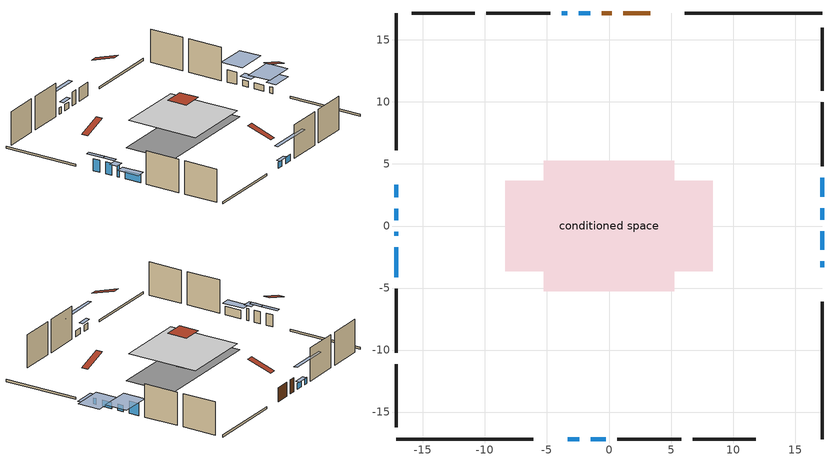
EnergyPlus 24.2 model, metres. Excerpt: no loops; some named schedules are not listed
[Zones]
conditioned space
 floor outside (Floor1 construction): -0.66,-0.66 -0.66,0.66 0.66,0.66 0.66,-0.66 z0
 floor adiabatic (AdiabaticFloorConstruction): -5.28,-5.28 -5.28,5.28 5.28,5.28 5.28,-5.28 z2.44
 floor foundation (Slab1 construction): -8.38,-3.66 -8.38,3.66 8.38,3.66 8.38,-3.66 z0
 wall outside (RimJoist1 construction): 17.18,17.18 6.12,17.18 / -17.18,-17.18 -6.12,-17.18 / -17.18,17.18 -17.18,6.12 / 17.18,-17.18 17.18,-6.12 z0:0.3
 wall outside (AdiabaticWallConstruction 1): 3.32,17.18 1.16,17.18 / 0.23,17.18 -0.59,17.18 z0:2.03
 wall outside (AdiabaticWallConstruction): 17.18,-3.32 17.18,-2.86 / 17.18,-1.93 17.18,-0.4 / -1.52,17.18 -2.44,17.18 / -3.32,-17.18 -2.4,-17.18 / -3.36,17.18 -3.82,17.18 / 17.18,0.52 17.18,1.44 / -1.47,-17.18 -0.25,-17.18 z0:0.92; -17.18,3.32 -17.18,2.3 / -17.18,1.37 -17.18,0.46 / -17.18,-0.47 -17.18,-0.78 / 17.18,2.37 17.18,3.89 z0:1.78; -17.18,-1.71 -17.18,-4.15 z0:1.22
 wall outside (Wall1 construction): -4.75,17.18 -9.91,17.18 / 0.68,-17.18 5.83,-17.18 / -17.18,-5.07 -17.18,-10.23 / 17.18,4.82 17.18,9.98 z0:4.88
 wall outside (Wall2 construction): -10.83,17.18 -15.92,17.18 / 6.76,-17.18 11.85,-17.18 / -17.18,-11.16 -17.18,-16.25 / 17.18,10.91 17.18,15.99 z0:4.88
 window (WindowConstruction 7): 17.18,-3.32 17.18,-2.86 z0:0.91
 window (WindowConstruction 11): -17.18,3.32 -17.18,2.3 z0:1.78
 window (WindowConstruction 3): 17.18,-1.93 17.18,-0.4 z0:0.91
 window (WindowConstruction 4): -17.18,1.37 -17.18,0.46 z0:1.78
 window (WindowConstruction 5): -1.52,17.18 -2.43,17.18 z0:0.91
 window (WindowConstruction 6): -3.32,-17.18 -2.4,-17.18 z0:0.91
 window (WindowConstruction 8): -17.18,-0.47 -17.18,-0.78 z0:1.78
 window (WindowConstruction 9): -3.36,17.18 -3.82,17.18 z0:0.91
 window (WindowConstruction): 17.18,0.52 17.18,1.44 z0:0.91
 window (WindowConstruction 1): -17.18,-1.71 -17.18,-4.14 z0:1.22
 window (WindowConstruction 2): -1.47,-17.18 -0.25,-17.18 z0:0.91
 window (WindowConstruction 10): 17.18,2.37 17.18,3.89 z0:1.78
 door (Door): 3.32,17.18 1.16,17.18 z0:2.03
 door (Door 1): 0.23,17.18 -0.59,17.18 z0:2.03
 ceiling adiabatic (AdiabaticFloorConstruction): 5.28,-5.28 5.28,5.28 -5.28,5.28 -5.28,-5.28 z2.44
 roof outside (Roof1 construction): -1.49,1.49 -1.49,-1.49 1.49,-1.49 1.49,1.49 z4.88
 roof outside (Roof2 construction): 4.24,17.18,4.88 4.24,13.57,6.08 5.2,13.57,6.08 5.2,17.18,4.88; -4.24,-17.18,4.88 -4.24,-13.57,6.08 -5.2,-13.57,6.08 -5.2,-17.18,4.88; -17.18,4.24,4.88 -13.57,4.24,6.08 -13.57,5.2,6.08 -17.18,5.2,4.88; 17.18,-4.24,4.88 13.57,-4.24,6.08 13.57,-5.2,6.08 17.18,-5.2,4.88
shading: 17.18,-2.33 17.18,-3.85 20.23,-3.85 20.23,-2.33 z1.44; -17.18,1.54 -17.18,4.07 -17.71,4.07 -17.71,1.54 z2.54; 17.18,0.51 17.18,-2.84 21.75,-2.84 21.75,0.51 z1.83; -17.18,-0.3 -17.18,2.13 -17.71,2.13 -17.71,-0.3 z2.54; -2.83,17.18 -1.12,17.18 -1.12,17.71 -2.83,17.71 z1.31; -2,-17.18 -3.71,-17.18 -3.71,-17.71 -2,-17.71 z1.31; -17.18,-1.18 -17.18,-0.07 -18.4,-0.07 -18.4,-1.18 z2.18; -6.56,17.18 -0.62,17.18 -0.62,17.71 -6.56,17.71 z3.65; 17.18,1.84 17.18,0.12 18.4,0.12 18.4,1.84 z1.31; -17.18,-4.54 -17.18,-1.31 -18.4,-1.31 -18.4,-4.54 z1.62; 2.49,-17.18 -4.21,-17.18 -4.21,-17.71 2.49,-17.71 z3.65; 17.18,4.8 17.18,1.46 21.75,1.46 21.75,4.8 z2.69
[Building]
Building 1: Terrain=Suburbs
[Site:Location]
Vancouver Intl AP_BC: Latitude {deg}=49.19; Longitude {deg}=-123.18; Time Zone {hr}=-8; Elevation {m}=4; Keep Site Location Information=Yes
[Site:GroundTemperature:Shallow]
8.06451, 6.96315, 6.87495, 7.3976, 9.49575, 11.5841, 13.3946, 14.5416, 14.639, 13.7062, 11.9418, 9.91751
[Site:WaterMainsTemperature]
Calculation Method=Schedule; Temperature Schedule=mains temperature schedule
[Material] Roughness=Rough; Thermal Absorptance=0.9
Name | Thickness {m} | Conductivity {W/m-K} | Density {kg/m3} | Specific Heat {J/kg-K} | Solar Absorptance | Visible Absorptance
asphalt or fiberglass shingles | 0.00635 | 0.162714 | 1121.4 | 1465.45 | 0.4 | 0.4
concrete 4.0 in. | 0.1016 | 1.803125 | 2242.8 | 837.4 | 0.7 | 0.7
door material | 0.04445 | 0.053851 | 512.64 | 1214.23 | 0.7 | 0.7
floor covering | 0.0127 | 0.0433444 | 54.468 | 1339.84 | 0.6 | 0.6
floor rigid ins | 0.051816 | 0.029427 | 32.04 | 1214.23 | 0.7 | 0.7
floor rigid ins 1; wall rigid ins | 0.512978 | 0.029427 | 32.04 | 1214.23 | 0.7 | 0.7
floor stud and cavity | 0.1397 | 0.430721 | 92.3553 | 1139.71 | 0.7 | 0.7
floor stud and cavity 1 | 0.1397 | 1.75129 | 37.0049 | 1207.88 | 0.7 | 0.7
furniture material conditioned space 1 | 0.1524 | 0.115458 | 640.8 | 1214.23 | 0.6 | 0.6
gypsum board | 0.0127 | 0.160291 | 801 | 837.4 | 0.6 | 0.6
osb sheathing 0.5 in. | 0.0127 | 0.115458 | 512.64 | 1214.23 | 0.7 | 0.7
osb sheathing 0.75 in. | 0.01905 | 0.115458 | 512.64 | 1214.23 | 0.7 | 0.7
osb sheathing 2.0 in. | 0.0508 | 0.115458 | 512.64 | 1214.23 | 0.7 | 0.7
rim joist stud and cavity | 0.0508 | 0.0306075 | 125.044 | 1163.47 | 0.6 | 0.6
roof stud and cavity | 0.2032 | 0.129672 | 78.34581 | 1123.46 | 0.7 | 0.7
roof stud and cavity 1 | 0.2032 | 0.123583 | 78.34581 | 1123.46 | 0.7 | 0.7
wall stud and cavity | 0.1397 | 0.0988026 | 139.0536 | 1170.24 | 0.7 | 0.7
wall stud and cavity 1 | 0.1397 | 0.0985572 | 139.0536 | 1170.24 | 0.7 | 0.7
wall stud and cavity 2 | 0.0889 | 0.380278 | 52.3479 | 1209.89 | 0.7 | 0.7
wall stud and cavity 3 | 0.0889 | 0.391764 | 83.0341 | 1211.67 | 0.7 | 0.7
wood siding | 0.0254 | 0.102417 | 544.68 | 1172.36 | 0.4 | 0.4
wood siding 1; wood siding 2; wood siding 3 | 0.0254 | 0.102417 | 544.68 | 1172.36 | 0.7 | 0.7
[WindowMaterial:SimpleGlazingSystem]
Name | U-Factor {W/m2-K} | Solar Heat Gain Coefficient
WindowMaterial | 1.92882 | 0.59
WindowMaterial 1 | 1.88964 | 0.62
WindowMaterial 2 | 1.90951 | 0.61
WindowMaterial 3 | 1.89872 | 0.62
WindowMaterial 4 | 1.89191 | 0.62
WindowMaterial 5 | 2.748152 | 0.58
WindowMaterial 6 | 2.6363 | 0.35
WindowMaterial 7 | 2.787898 | 0.69
WindowMaterial 8 | 2.78165 | 0.67
[Construction]
AdiabaticFloorConstruction: floor stud and cavity 1, floor rigid ins 1, osb sheathing 0.75 in., floor covering
AdiabaticWallConstruction: wood siding 2, wall rigid ins, wall stud and cavity 2, gypsum board
AdiabaticWallConstruction 1: wood siding 3, wall rigid ins, wall stud and cavity 2, gypsum board
Door; Door 1: door material
Floor1 construction: floor stud and cavity, floor rigid ins, osb sheathing 0.75 in., floor covering
furniture construction conditioned space 1: furniture material conditioned space 1
PartitionWallConstruction: gypsum board, wall stud and cavity 3, gypsum board
RimJoist1 construction: wood siding 1, osb sheathing 2.0 in., rim joist stud and cavity
Roof1 construction: asphalt or fiberglass shingles, osb sheathing 0.75 in., roof stud and cavity, gypsum board
Roof2 construction: asphalt or fiberglass shingles, osb sheathing 0.75 in., roof stud and cavity 1, gypsum board
Slab1 construction: concrete 4.0 in.
Wall1 construction: wood siding, osb sheathing 0.5 in., wall stud and cavity, gypsum board
Wall2 construction: wood siding, osb sheathing 0.5 in., wall stud and cavity 1, gypsum board
WindowConstruction; WindowConstruction 5; WindowConstruction 6: WindowMaterial
WindowConstruction 1: WindowMaterial 1
WindowConstruction 10: WindowMaterial 7
WindowConstruction 11: WindowMaterial 8
WindowConstruction 2: WindowMaterial 2
WindowConstruction 3: WindowMaterial 3
WindowConstruction 4: WindowMaterial 4
WindowConstruction 7; WindowConstruction 9: WindowMaterial 5
WindowConstruction 8: WindowMaterial 6
[Zone]
conditioned space: Multiplier=1; Volume {m3}=660.5; Part of Total Floor Area=Yes
[Space]
conditioned space 1: Zone=conditioned space; Volume {m3}=660.5
[SurfaceProperty:ExposedFoundationPerimeter]
Slab1: Exposed Perimeter Calculation Method=TotalExposedPerimeter; Total Exposed Perimeter {m}=48.158
[InternalMass] Zone or ZoneList=conditioned space; Space or SpaceList=conditioned space 1
Name | Construction | Surface Area {m2}
furniture mass conditioned space 1 | furniture construction conditioned space 1 | 94.3482
partition wall mass | PartitionWallConstruction | 235.87
[Lights]
interior lighting: Zone or ZoneList or Space or SpaceList=conditioned space 1; Schedule=interior lighting schedule; Design Level Calculation Method=LightingLevel; Lighting Level {W}=343.2; Return Air Fraction=0; Fraction Radiant=0.6; Fraction Visible=0.2; Fraction Replaceable=1
[People]
occupants: Zone or ZoneList or Space or SpaceList=conditioned space 1; Number of People Schedule=occupants schedule; Number of People Calculation Method=People; Number of People=3; Fraction Radiant=0.314171; Sensible Heat Fraction=0.56303; Activity Level Schedule=occupants activity schedule; Carbon Dioxide Generation Rate {m3/s-W}=0; Enable ASHRAE 55 Comfort Warnings=No; Mean Radiant Temperature Calculation Type=EnclosureAveraged
[ElectricEquipment] Zone or ZoneList or Space or SpaceList=conditioned space 1; Design Level Calculation Method=EquipmentLevel
Name | Schedule | Design Level {W} | Fraction Latent | Fraction Radiant | Fraction Lost
clothes dryer | clothes dryer schedule | 140.772 | 0.015 | 0.081 | 0.85
clothes washer | clothes washer schedule | 32.1985 | 0.03 | 0.162 | 0.7
cooking range | cooking range schedule | 215.147 | 0.08 | 0.432 | 0.2
dishwasher | dishwasher schedule | 66.8632 | 0.3 | 0.18 | 0.4
fridge | fridge schedule | 72.9452 | 0 | 0.6 | 0
mech vent bath fan 0 | mech vent bath fan 0 schedule | 100.4 | 0 | 0 | 1
mech vent bath fan 1 | mech vent bath fan 1 schedule | 100.4 | 0 | 0 | 1
mech vent house fan | mech vent house fan schedule | 0 | 0 | 0 | 1
mech vent house fan cfis | mech vent house fan cfis schedule | 0 | 0 | 0 | 0
mech vent range fan 0 | mech vent range fan 0 schedule | 57 | 0 | 0 | 1
misc plug loads | misc plug loads schedule | 494.7 | 0.045 | 0.513 | 0.1
whole house fan | Always On Discrete | 0 | 0 | 0 | 1
[OtherEquipment] Zone or ZoneList or Space or SpaceList=conditioned space 1; Design Level Calculation Method=EquipmentLevel
Name | Fuel Type | Schedule | Design Level {W} | Fraction Latent | Fraction Radiant | Fraction Lost
clothes dryer 1 | Electricity | clothes dryer schedule | 0 | 0.015 | 0.081 | 0.85
cooking range 1 | Electricity | cooking range schedule | 0 | 0.08 | 0.432 | 0.2
general water use latent | None | general water use schedule | 62.594 | 1 | 0 | 0
general water use sensible | None | general water use schedule | -61.6891 | 0 | 0.6 | 0
mech vent house fan latent load | None | Always On Discrete | 0 | 1 | 0 | 0
mech vent house fan sensible load | None | Always On Discrete | 0 | 0 | 0 | 0
water heater energy adjustment1; water heater energy adjustment2 | NaturalGas | Always On Discrete | 0.01 | 0 | 0 | 1
[ZoneInfiltration:DesignFlowRate] Zone or ZoneList or Space or SpaceList=conditioned space 1; Schedule=Always On Discrete; Design Flow Rate Calculation Method=Flow/Zone; Design Flow Rate {m3/s}=0
infil flow; natural vent flow; whole house fan flow
[AvailabilityManager:Scheduled]
furnace airloop Availability Manager: Schedule=Always On Discrete
[Foundation:Kiva]
Foundation Kiva 1: Initial Indoor Air Temperature {C}=21; Wall Height Above Grade {m}=0.1016; Wall Depth Below Slab {m}=0.2032
[Foundation:Kiva:Settings]
Soil Conductivity {W/m-K}=0.849921; Soil Density {kg/m3}=1842.3; Soil Specific Heat {J/kg-K}=418.7; Ground Solar Absorptivity=0.9; Ground Thermal Absorptivity=0.9; Ground Surface Roughness {m}=0.03; Far-Field Width {m}=40; Deep-Ground Boundary Condition=ZeroFlux; Deep-Ground Depth {m}=40; Minimum Cell Dimension {m}=0.2; Maximum Cell Growth Coefficient=3; Simulation Timestep=Timestep
[Exterior:Lights]
exterior lighting: Schedule=exterior lighting schedule; Design Level {W}=75.6
[EnergyManagementSystem:GlobalVariable]
furnace_airloop_Fan_RTF
infil_program_Qfan
infil_program_Qinf
natural_vent_program_Qnv
natural_vent_program_Qwhf
[EnergyManagementSystem:Sensor]
Name | Output:Variable or Output:Meter Index Key | Output:Variable or Output:Meter
airflow_gain | infil flow | Infiltration Sensible Heat Gain Energy
airflow_gain_1 | natural vent flow | Infiltration Sensible Heat Gain Energy
airflow_gain_2 | whole house fan flow | Infiltration Sensible Heat Gain Energy
airflow_loss | infil flow | Infiltration Sensible Heat Loss Energy
airflow_loss_1 | natural vent flow | Infiltration Sensible Heat Loss Energy
airflow_loss_2 | whole house fan flow | Infiltration Sensible Heat Loss Energy
clg_load_cond |  | Cooling:EnergyTransfer:Zone:CONDITIONED SPACE
clg_sp_s; clg_sp_s_1 | cooling setpoint | Schedule Value
clothes_dryer_exhaust_0_sch_s | clothes dryer exhaust 0 schedule | Schedule Value
cool_season | cooling season schedule | Schedule Value
htg_load_cond |  | Heating:EnergyTransfer:Zone:CONDITIONED SPACE
htg_sp_s; htg_sp_s_1 | heating setpoint | Schedule Value
ig_ee_conv | clothes dryer | Electric Equipment Convective Heating Energy
ig_ee_conv_2 | cooking range | Electric Equipment Convective Heating Energy
ig_ee_conv_4 | fridge | Electric Equipment Convective Heating Energy
ig_ee_conv_5 | misc plug loads | Electric Equipment Convective Heating Energy
ig_ee_conv_6 | whole house fan | Electric Equipment Convective Heating Energy
ig_ee_rad | clothes dryer | Electric Equipment Radiant Heating Energy
ig_ee_rad_2 | cooking range | Electric Equipment Radiant Heating Energy
ig_ee_rad_4 | fridge | Electric Equipment Radiant Heating Energy
ig_ee_rad_5 | misc plug loads | Electric Equipment Radiant Heating Energy
ig_ee_rad_6 | whole house fan | Electric Equipment Radiant Heating Energy
ig_lgt_conv | interior lighting | Lights Convective Heating Energy
ig_lgt_rad | interior lighting | Lights Radiant Heating Energy
ig_lgt_vis | interior lighting | Lights Visible Radiation Heating Energy
ig_oe_conv | clothes dryer 1 | Other Equipment Convective Heating Energy
ig_oe_conv_1 | cooking range 1 | Other Equipment Convective Heating Energy
ig_oe_conv_2 | general water use latent | Other Equipment Convective Heating Energy
ig_oe_conv_3 | general water use sensible | Other Equipment Convective Heating Energy
ig_oe_conv_4 | water heater energy adjustment1 | Other Equipment Convective Heating Energy
ig_oe_conv_5 | water heater energy adjustment2 | Other Equipment Convective Heating Energy
ig_oe_rad | clothes dryer 1 | Other Equipment Radiant Heating Energy
ig_oe_rad_1 | cooking range 1 | Other Equipment Radiant Heating Energy
ig_oe_rad_2 | general water use latent | Other Equipment Radiant Heating Energy
ig_oe_rad_3 | general water use sensible | Other Equipment Radiant Heating Energy
ig_oe_rad_4 | water heater energy adjustment1 | Other Equipment Radiant Heating Energy
ig_oe_rad_5 | water heater energy adjustment2 | Other Equipment Radiant Heating Energy
ig_ppl_conv | occupants | People Convective Heating Energy
ig_ppl_rad | occupants | People Radiant Heating Energy
im_conv | furniture mass conditioned space 1 | Surface Inside Face Convection Heat Gain Energy
im_conv_1 | partition wall mass | Surface Inside Face Convection Heat Gain Energy
im_ig | furniture mass conditioned space 1 | Surface Inside Face Internal Gains Radiation Heat Gain Energy
im_ig_1 | partition wall mass | Surface Inside Face Internal Gains Radiation Heat Gain Energy
im_lgt | furniture mass conditioned space 1 | Surface Inside Face Lights Radiation Heat Gain Energy
im_lgt_1 | partition wall mass | Surface Inside Face Lights Radiation Heat Gain Energy
im_sol | furniture mass conditioned space 1 | Surface Inside Face Solar Radiation Heat Gain Energy
im_sol_1 | partition wall mass | Surface Inside Face Solar Radiation Heat Gain Energy
im_surf | furniture mass conditioned space 1 | Surface Inside Face Net Surface Thermal Radiation Heat Gain Energy
im_surf_1 | partition wall mass | Surface Inside Face Net Surface Thermal Radiation Heat Gain Energy
mech_vent_bath_fan_0_sch_s | mech vent bath fan 0 schedule | Schedule Value
mech_vent_bath_fan_1_sch_s | mech vent bath fan 1 schedule | Schedule Value
mech_vent_range_fan_0_sch_s | mech vent range fan 0 schedule | Schedule Value
mv_conv | mech vent bath fan 0 | Electric Equipment Convective Heating Energy
mv_conv_1 | mech vent bath fan 1 | Electric Equipment Convective Heating Energy
mv_conv_2 | mech vent house fan | Electric Equipment Convective Heating Energy
mv_conv_3 | mech vent house fan cfis | Electric Equipment Convective Heating Energy
mv_conv_4 | mech vent range fan 0 | Electric Equipment Convective Heating Energy
mv_conv_5 | mech vent house fan latent load | Other Equipment Convective Heating Energy
mv_conv_6 | mech vent house fan sensible load | Other Equipment Convective Heating Energy
mv_rad | mech vent bath fan 0 | Electric Equipment Radiant Heating Energy
mv_rad_1 | mech vent bath fan 1 | Electric Equipment Radiant Heating Energy
mv_rad_2 | mech vent house fan | Electric Equipment Radiant Heating Energy
mv_rad_3 | mech vent house fan cfis | Electric Equipment Radiant Heating Energy
mv_rad_4 | mech vent range fan 0 | Electric Equipment Radiant Heating Energy
mv_rad_5 | mech vent house fan latent load | Other Equipment Radiant Heating Energy
mv_rad_6 | mech vent house fan sensible load | Other Equipment Radiant Heating Energy
natural_vent_s | natural vent schedule | Schedule Value
out_pb_s |  | Site Outdoor Air Barometric Pressure
out_wt_s |  | Site Outdoor Air Humidity Ratio
site_vw_s |  | Site Wind Speed
ss_back_out | Window1 | Surface Window Shortwave from Zone Back Out Window Heat Transfer Rate
ss_back_out_1 | Window10 | Surface Window Shortwave from Zone Back Out Window Heat Transfer Rate
ss_back_out_10 | Window8 | Surface Window Shortwave from Zone Back Out Window Heat Transfer Rate
ss_back_out_11 | Window9 | Surface Window Shortwave from Zone Back Out Window Heat Transfer Rate
ss_back_out_2 | Window11 | Surface Window Shortwave from Zone Back Out Window Heat Transfer Rate
ss_back_out_3 | Window12 | Surface Window Shortwave from Zone Back Out Window Heat Transfer Rate
ss_back_out_4 | Window13 | Surface Window Shortwave from Zone Back Out Window Heat Transfer Rate
ss_back_out_5 | Window14 | Surface Window Shortwave from Zone Back Out Window Heat Transfer Rate
ss_back_out_6 | Window2 | Surface Window Shortwave from Zone Back Out Window Heat Transfer Rate
ss_back_out_7 | Window4 | Surface Window Shortwave from Zone Back Out Window Heat Transfer Rate
ss_back_out_8 | Window5 | Surface Window Shortwave from Zone Back Out Window Heat Transfer Rate
ss_back_out_9 | Window6 | Surface Window Shortwave from Zone Back Out Window Heat Transfer Rate
ss_conv | Door1 | Surface Inside Face Convection Heat Gain Energy
ss_conv_1 | Door4 | Surface Inside Face Convection Heat Gain Energy
ss_conv_10 | Window5 | Surface Inside Face Convection Heat Gain Energy
ss_conv_11 | Window6 | Surface Inside Face Convection Heat Gain Energy
ss_conv_12 | Window8 | Surface Inside Face Convection Heat Gain Energy
ss_conv_13 | Window9 | Surface Inside Face Convection Heat Gain Energy
ss_conv_2 | Window1 | Surface Inside Face Convection Heat Gain Energy
ss_conv_3 | Window10 | Surface Inside Face Convection Heat Gain Energy
ss_conv_4 | Window11 | Surface Inside Face Convection Heat Gain Energy
ss_conv_5 | Window12 | Surface Inside Face Convection Heat Gain Energy
ss_conv_6 | Window13 | Surface Inside Face Convection Heat Gain Energy
ss_conv_7 | Window14 | Surface Inside Face Convection Heat Gain Energy
ss_conv_8 | Window2 | Surface Inside Face Convection Heat Gain Energy
ss_conv_9 | Window4 | Surface Inside Face Convection Heat Gain Energy
ss_ig | Door1 | Surface Inside Face Internal Gains Radiation Heat Gain Energy
ss_ig_1 | Door4 | Surface Inside Face Internal Gains Radiation Heat Gain Energy
ss_ig_10 | Window5 | Surface Inside Face Internal Gains Radiation Heat Gain Energy
ss_ig_11 | Window6 | Surface Inside Face Internal Gains Radiation Heat Gain Energy
ss_ig_12 | Window8 | Surface Inside Face Internal Gains Radiation Heat Gain Energy
ss_ig_13 | Window9 | Surface Inside Face Internal Gains Radiation Heat Gain Energy
ss_ig_2 | Window1 | Surface Inside Face Internal Gains Radiation Heat Gain Energy
ss_ig_3 | Window10 | Surface Inside Face Internal Gains Radiation Heat Gain Energy
ss_ig_4 | Window11 | Surface Inside Face Internal Gains Radiation Heat Gain Energy
ss_ig_5 | Window12 | Surface Inside Face Internal Gains Radiation Heat Gain Energy
ss_ig_6 | Window13 | Surface Inside Face Internal Gains Radiation Heat Gain Energy
ss_ig_7 | Window14 | Surface Inside Face Internal Gains Radiation Heat Gain Energy
ss_ig_8 | Window2 | Surface Inside Face Internal Gains Radiation Heat Gain Energy
ss_ig_9 | Window4 | Surface Inside Face Internal Gains Radiation Heat Gain Energy
ss_lgt | Door1 | Surface Inside Face Lights Radiation Heat Gain Energy
ss_lgt_1 | Door4 | Surface Inside Face Lights Radiation Heat Gain Energy
ss_sol | Door1 | Surface Inside Face Solar Radiation Heat Gain Energy
ss_sol_1 | Door4 | Surface Inside Face Solar Radiation Heat Gain Energy
ss_surf | Door1 | Surface Inside Face Net Surface Thermal Radiation Heat Gain Energy
ss_surf_1 | Door4 | Surface Inside Face Net Surface Thermal Radiation Heat Gain Energy
ss_surf_10 | Window5 | Surface Inside Face Net Surface Thermal Radiation Heat Gain Energy
ss_surf_11 | Window6 | Surface Inside Face Net Surface Thermal Radiation Heat Gain Energy
ss_surf_12 | Window8 | Surface Inside Face Net Surface Thermal Radiation Heat Gain Energy
ss_surf_13 | Window9 | Surface Inside Face Net Surface Thermal Radiation Heat Gain Energy
ss_surf_2 | Window1 | Surface Inside Face Net Surface Thermal Radiation Heat Gain Energy
ss_surf_3 | Window10 | Surface Inside Face Net Surface Thermal Radiation Heat Gain Energy
ss_surf_4 | Window11 | Surface Inside Face Net Surface Thermal Radiation Heat Gain Energy
ss_surf_5 | Window12 | Surface Inside Face Net Surface Thermal Radiation Heat Gain Energy
ss_surf_6 | Window13 | Surface Inside Face Net Surface Thermal Radiation Heat Gain Energy
ss_surf_7 | Window14 | Surface Inside Face Net Surface Thermal Radiation Heat Gain Energy
ss_surf_8 | Window2 | Surface Inside Face Net Surface Thermal Radiation Heat Gain Energy
ss_surf_9 | Window4 | Surface Inside Face Net Surface Thermal Radiation Heat Gain Energy
ss_trans_in | Window1 | Surface Window Transmitted Solar Radiation Rate
ss_trans_in_1 | Window10 | Surface Window Transmitted Solar Radiation Rate
ss_trans_in_10 | Window8 | Surface Window Transmitted Solar Radiation Rate
ss_trans_in_11 | Window9 | Surface Window Transmitted Solar Radiation Rate
ss_trans_in_2 | Window11 | Surface Window Transmitted Solar Radiation Rate
ss_trans_in_3 | Window12 | Surface Window Transmitted Solar Radiation Rate
ss_trans_in_4 | Window13 | Surface Window Transmitted Solar Radiation Rate
ss_trans_in_5 | Window14 | Surface Window Transmitted Solar Radiation Rate
ss_trans_in_6 | Window2 | Surface Window Transmitted Solar Radiation Rate
ss_trans_in_7 | Window4 | Surface Window Transmitted Solar Radiation Rate
ss_trans_in_8 | Window5 | Surface Window Transmitted Solar Radiation Rate
ss_trans_in_9 | Window6 | Surface Window Transmitted Solar Radiation Rate
ss_trans_out | Window1 | Surface Inside Face Initial Transmitted Diffuse Transmitted Out Window Solar Radiation Rate
ss_trans_out_1 | Window10 | Surface Inside Face Initial Transmitted Diffuse Transmitted Out Window Solar Radiation Rate
ss_trans_out_10 | Window8 | Surface Inside Face Initial Transmitted Diffuse Transmitted Out Window Solar Radiation Rate
ss_trans_out_11 | Window9 | Surface Inside Face Initial Transmitted Diffuse Transmitted Out Window Solar Radiation Rate
ss_trans_out_2 | Window11 | Surface Inside Face Initial Transmitted Diffuse Transmitted Out Window Solar Radiation Rate
ss_trans_out_3 | Window12 | Surface Inside Face Initial Transmitted Diffuse Transmitted Out Window Solar Radiation Rate
ss_trans_out_4 | Window13 | Surface Inside Face Initial Transmitted Diffuse Transmitted Out Window Solar Radiation Rate
ss_trans_out_5 | Window14 | Surface Inside Face Initial Transmitted Diffuse Transmitted Out Window Solar Radiation Rate
ss_trans_out_6 | Window2 | Surface Inside Face Initial Transmitted Diffuse Transmitted Out Window Solar Radiation Rate
ss_trans_out_7 | Window4 | Surface Inside Face Initial Transmitted Diffuse Transmitted Out Window Solar Radiation Rate
ss_trans_out_8 | Window5 | Surface Inside Face Initial Transmitted Diffuse Transmitted Out Window Solar Radiation Rate
ss_trans_out_9 | Window6 | Surface Inside Face Initial Transmitted Diffuse Transmitted Out Window Solar Radiation Rate
s_conv | Floor1 | Surface Inside Face Convection Heat Gain Energy
s_conv_1 | inferred conditioned ceiling | Surface Inside Face Convection Heat Gain Energy
s_conv_10 | Roof2:270 | Surface Inside Face Convection Heat Gain Energy
s_conv_11 | Roof2:90 | Surface Inside Face Convection Heat Gain Energy
s_conv_12 | Slab1 | Surface Inside Face Convection Heat Gain Energy
s_conv_13 | Wall1:0 | Surface Inside Face Convection Heat Gain Energy
s_conv_14 | Wall1:180 | Surface Inside Face Convection Heat Gain Energy
s_conv_15 | Wall1:270 | Surface Inside Face Convection Heat Gain Energy
s_conv_16 | Wall1:90 | Surface Inside Face Convection Heat Gain Energy
s_conv_17 | Wall2:0 | Surface Inside Face Convection Heat Gain Energy
s_conv_18 | Wall2:180 | Surface Inside Face Convection Heat Gain Energy
s_conv_19 | Wall2:270 | Surface Inside Face Convection Heat Gain Energy
s_conv_2 | inferred conditioned floor | Surface Inside Face Convection Heat Gain Energy
s_conv_20 | Wall2:90 | Surface Inside Face Convection Heat Gain Energy
s_conv_3 | RimJoist1:0 | Surface Inside Face Convection Heat Gain Energy
s_conv_4 | RimJoist1:180 | Surface Inside Face Convection Heat Gain Energy
s_conv_5 | RimJoist1:270 | Surface Inside Face Convection Heat Gain Energy
s_conv_6 | RimJoist1:90 | Surface Inside Face Convection Heat Gain Energy
s_conv_7 | Roof1 | Surface Inside Face Convection Heat Gain Energy
